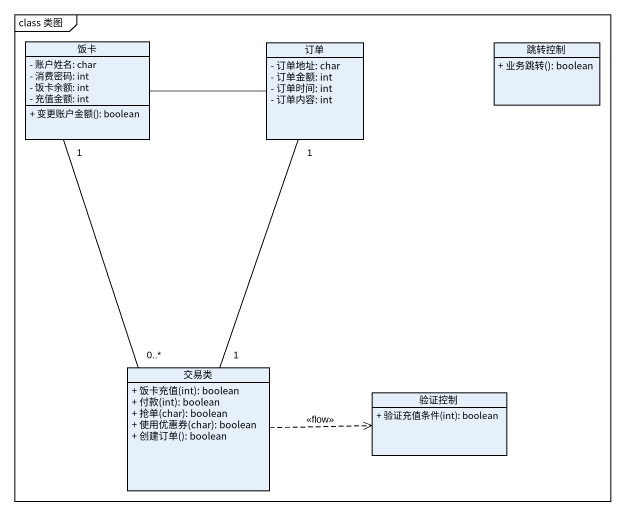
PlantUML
@startuml
mainframe class 类图
hide circle
hide empty members
skinparam classAttributeIconSize 0
class 饭卡 {
  - 账户姓名: char
  - 消费密码: int
  - 饭卡余额: int
  - 充值金额: int
  + 变更账户金额(): boolean
}
class 订单 {
  - 订单地址: char
  - 订单金额: int
  - 订单时间: int
  - 订单内容: int
}
class 跳转控制 {
  + 业务跳转(): boolean
}
class 交易类 {
  + 饭卡充值(int): boolean
  + 付款(int): boolean
  + 抢单(char): boolean
  + 使用优惠券(char): boolean
  + 创建订单(): boolean
}
class 验证控制 {
  + 验证充值条件(int): boolean
}
饭卡 -right- 订单
饭卡 "1" -- "0..*" 交易类
交易类 "1" -up- "1" 订单
交易类 .right.> 验证控制 : <<flow>>
@enduml
